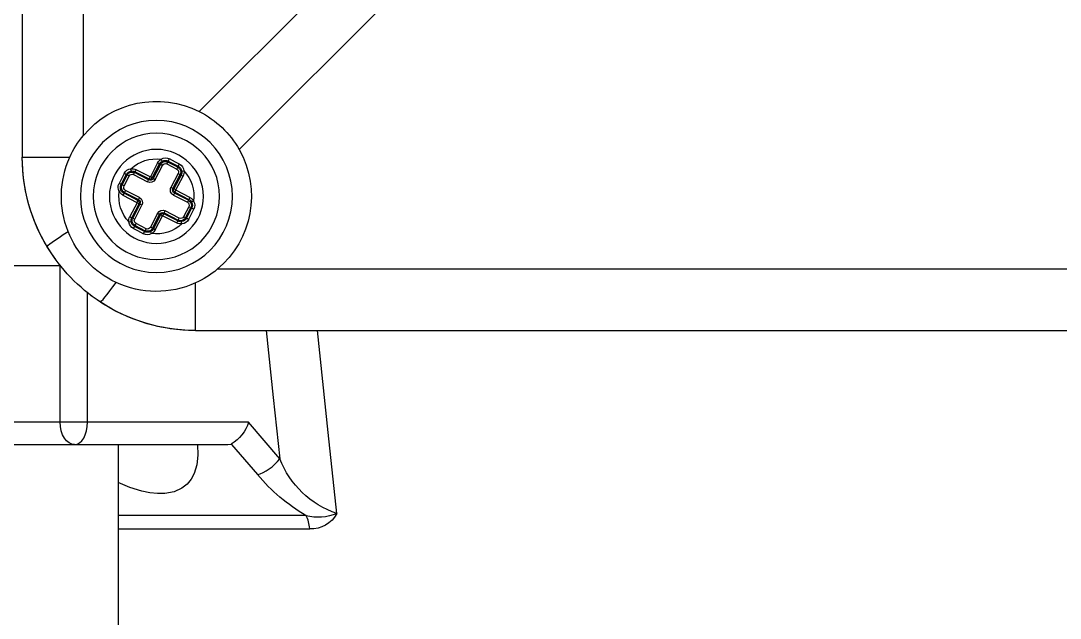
# Model space of a CAD drawing. Header units: millimetres. Extents: x -294625 to 2136527, y -251383 to 128331.
# Drawn here: x 1087776.65 to 1087823.08, y -78189.73 to -78163.05 of the extents above; entities that cross this region are included whole.
import ezdxf

# ---------------------------------------------------------------- set-up
doc = ezdxf.new("R2010")
doc.units = ezdxf.units.MM

# ---------------------------------------------------------------- blocks, each defined once
blk = doc.blocks.new('MB bom')
at = {"color": 8, "linetype": 'Continuous'}
for p, q in [((-199022.75, 638604.291), (-199022.75, 638721.161)), ((-199022.75, 638604.291), (-199022.75, 638694.727)), ((-199020.012, 638672.816), (-199020.011, 638605.266)), ((-199014.661, 638606.242), (-199007.62, 638613.284)), ((-199005.877, 638611.54), (-199012.957, 638604.46)), ((-199030.929, 638610.612), (-199027.304, 638610.228)), ((-199027.304, 638610.228), (-199022.75, 638609.746)), ((-199031.612, 638600.825), (-199031.612, 638609.4)), ((-199031.612, 638609.4), (-199031.531, 638609.393)), ((-199031.531, 638609.393), (-199031.45, 638609.381)), ((-199031.45, 638609.381), (-199031.372, 638609.365)), ((-199031.372, 638609.365), (-199031.296, 638609.345)), ((-199031.296, 638609.345), (-199031.223, 638609.322)), ((-199031.223, 638609.322), (-199031.154, 638609.296)), ((-199031.154, 638609.296), (-199031.088, 638609.266)), ((-199031.088, 638609.266), (-199031.027, 638609.233)), ((-199031.027, 638609.233), (-199031.027, 638600.825)), ((-199028.837, 638607.716), (-199028.725, 638607.843)), ((-199028.725, 638607.843), (-199028.606, 638607.96)), ((-199028.606, 638607.96), (-199028.484, 638608.064)), ((-199025.742, 638607.769), (-199028.484, 638608.064)), ((-199028.484, 638608.064), (-199026.851, 638606.663)), ((-199029.1, 638607.311), (-199029.027, 638607.446)), ((-199029.027, 638607.446), (-199028.938, 638607.582)), ((-199028.938, 638607.582), (-199028.837, 638607.716)), ((-199022.75, 638607.448), (-199025.742, 638607.769)), ((-199029.191, 638607.06), (-199029.155, 638607.181)), ((-199027.851, 638605.905), (-199029.191, 638607.06)), ((-199029.155, 638607.181), (-199029.1, 638607.311)), ((-199026.851, 638606.663), (-199026.851, 638599.458)), ((-199027.829, 638605.887), (-199027.851, 638605.905)), ((-199027.851, 638605.735), (-199027.829, 638605.887)), ((-199027.851, 638598.884), (-199027.851, 638605.735)), ((-199029.395, 638604.09), (-199029.614, 638603.911)), ((-199029.145, 638604.226), (-199029.395, 638604.09)), ((-199028.751, 638604.348), (-199029.145, 638604.226)), ((-199028.315, 638604.398), (-199028.751, 638604.348)), ((-199027.851, 638604.383), (-199028.315, 638604.398)), ((-199022.75, 638604.291), (-199020.623, 638604.291)), ((-199017.776, 638603.985), (-199017.597, 638604.075)), ((-199017.28, 638604.118), (-199017.725, 638603.889)), ((-199017.704, 638603.849), (-199017.26, 638604.078)), ((-199017.597, 638604.075), (-199017.329, 638604.215)), ((-199017.329, 638604.215), (-199017.32, 638604.197)), ((-199017.32, 638604.197), (-199017.311, 638604.18)), ((-199017.311, 638604.18), (-199017.303, 638604.164)), ((-199017.303, 638604.164), (-199017.296, 638604.15)), ((-199017.296, 638604.15), (-199017.289, 638604.137)), ((-199017.289, 638604.137), (-199017.285, 638604.128)), ((-199017.285, 638604.128), (-199017.282, 638604.121)), ((-199017.282, 638604.121), (-199017.28, 638604.118)), ((-199017.26, 638604.078), (-199017.28, 638604.118)), ((-199017.26, 638604.078), (-199017.214, 638603.989)), ((-199016.966, 638604.206), (-199017.012, 638604.117)), ((-199029.794, 638603.686), (-199029.957, 638603.334)), ((-199029.614, 638603.911), (-199029.794, 638603.686)), ((-199017.978, 638603.686), (-199017.88, 638603.671)), ((-199017.776, 638603.985), (-199017.767, 638603.967)), ((-199017.767, 638603.967), (-199017.758, 638603.95)), ((-199017.758, 638603.95), (-199017.749, 638603.934)), ((-199017.749, 638603.934), (-199017.742, 638603.92)), ((-199017.742, 638603.92), (-199017.735, 638603.908)), ((-199017.735, 638603.908), (-199017.73, 638603.898)), ((-199017.73, 638603.898), (-199017.726, 638603.892)), ((-199017.726, 638603.892), (-199017.725, 638603.889)), ((-199017.704, 638603.849), (-199017.725, 638603.889)), ((-199017.704, 638603.849), (-199017.658, 638603.76)), ((-199017.214, 638603.989), (-199017.658, 638603.76)), ((-199016.927, 638603.972), (-199017.016, 638603.926)), ((-199016.694, 638603.302), (-199017.016, 638603.926)), ((-199016.927, 638603.972), (-199016.887, 638603.992)), ((-199016.927, 638603.972), (-199016.606, 638603.348)), ((-199016.798, 638604.038), (-199016.887, 638603.992)), ((-199016.565, 638603.368), (-199016.887, 638603.992)), ((-199016.798, 638604.038), (-199016.477, 638603.414)), ((-199016.465, 638603.41), (-199015.842, 638603.732)), ((-199015.796, 638603.643), (-199016.42, 638603.322)), ((-199016.399, 638603.282), (-199015.775, 638603.603)), ((-199015.796, 638603.643), (-199015.842, 638603.732)), ((-199015.775, 638603.603), (-199015.796, 638603.643)), ((-199015.729, 638603.515), (-199015.775, 638603.603)), ((-199015.623, 638603.673), (-199015.61, 638603.772)), ((-199029.957, 638603.334), (-199030.038, 638602.912)), ((-199017.939, 638603.45), (-199017.85, 638603.496)), ((-199017.617, 638602.826), (-199017.939, 638603.45)), ((-199017.81, 638603.516), (-199017.85, 638603.496)), ((-199017.85, 638603.496), (-199017.529, 638602.872)), ((-199017.81, 638603.516), (-199017.722, 638603.562)), ((-199017.489, 638602.892), (-199017.81, 638603.516)), ((-199017.722, 638603.562), (-199017.4, 638602.938)), ((-199016.606, 638603.348), (-199016.694, 638603.302)), ((-199016.606, 638603.348), (-199016.565, 638603.368)), ((-199016.477, 638603.414), (-199016.565, 638603.368)), ((-199016.465, 638603.41), (-199016.42, 638603.322)), ((-199016.399, 638603.282), (-199016.42, 638603.322)), ((-199016.399, 638603.282), (-199016.353, 638603.193)), ((-199015.729, 638603.515), (-199016.353, 638603.193)), ((-199015.531, 638603.451), (-199015.443, 638603.497)), ((-199015.302, 638603.007), (-199015.531, 638603.451)), ((-199015.443, 638603.497), (-199015.403, 638603.518)), ((-199015.443, 638603.497), (-199015.214, 638603.053)), ((-199015.403, 638603.518), (-199015.4, 638603.519)), ((-199015.174, 638603.073), (-199015.403, 638603.518)), ((-199015.4, 638603.519), (-199015.393, 638603.523)), ((-199015.393, 638603.523), (-199015.384, 638603.528)), ((-199015.384, 638603.528), (-199015.372, 638603.535)), ((-199015.372, 638603.535), (-199015.357, 638603.542)), ((-199015.357, 638603.542), (-199015.341, 638603.551)), ((-199015.341, 638603.551), (-199015.324, 638603.56)), ((-199015.324, 638603.56), (-199015.307, 638603.569)), ((-199015.307, 638603.569), (-199015.216, 638603.39)), ((-199015.216, 638603.39), (-199015.076, 638603.122)), ((-199030.038, 638602.912), (-199030.043, 638602.594)), ((-199018.245, 638602.493), (-199017.621, 638602.815)), ((-199017.575, 638602.726), (-199018.199, 638602.404)), ((-199018.179, 638602.364), (-199017.555, 638602.686)), ((-199017.621, 638602.815), (-199017.575, 638602.726)), ((-199017.617, 638602.826), (-199017.529, 638602.872)), ((-199017.555, 638602.686), (-199017.575, 638602.726)), ((-199017.555, 638602.686), (-199017.509, 638602.597)), ((-199017.489, 638602.892), (-199017.529, 638602.872)), ((-199017.489, 638602.892), (-199017.4, 638602.938)), ((-199015.989, 638602.487), (-199015.366, 638602.809)), ((-199015.32, 638602.72), (-199015.944, 638602.399)), ((-199015.923, 638602.358), (-199015.299, 638602.68)), ((-199015.366, 638602.809), (-199015.32, 638602.72)), ((-199015.32, 638602.72), (-199015.299, 638602.68)), ((-199015.302, 638603.007), (-199015.214, 638603.053)), ((-199015.299, 638602.68), (-199015.254, 638602.591)), ((-199015.214, 638603.053), (-199015.174, 638603.073)), ((-199015.175, 638602.803), (-199015.087, 638602.757)), ((-199015.174, 638603.073), (-199015.17, 638603.075)), ((-199015.17, 638603.075), (-199015.164, 638603.078)), ((-199015.164, 638603.078), (-199015.154, 638603.082)), ((-199015.154, 638603.082), (-199015.142, 638603.089)), ((-199015.142, 638603.089), (-199015.127, 638603.096)), ((-199015.127, 638603.096), (-199015.111, 638603.104)), ((-199015.111, 638603.104), (-199015.094, 638603.113)), ((-199015.094, 638603.113), (-199015.076, 638603.122)), ((-199030.043, 638602.594), (-199030.008, 638602.252)), ((-199030.008, 638602.252), (-199029.935, 638601.892)), ((-199018.415, 638602.322), (-199018.326, 638602.277)), ((-199018.245, 638602.493), (-199018.199, 638602.404)), ((-199018.179, 638602.364), (-199018.199, 638602.404)), ((-199018.179, 638602.364), (-199018.133, 638602.276)), ((-199017.509, 638602.597), (-199018.133, 638602.276)), ((-199016.01, 638602.192), (-199015.97, 638602.213)), ((-199015.989, 638602.487), (-199015.944, 638602.399)), ((-199015.97, 638602.213), (-199015.881, 638602.258)), ((-199015.648, 638601.589), (-199015.97, 638602.213)), ((-199015.944, 638602.399), (-199015.923, 638602.358)), ((-199015.923, 638602.358), (-199015.877, 638602.27)), ((-199015.881, 638602.258), (-199015.559, 638601.635)), ((-199015.254, 638602.591), (-199015.877, 638602.27)), ((-199029.935, 638601.892), (-199029.766, 638601.351)), ((-199018.422, 638601.963), (-199018.404, 638601.972)), ((-199018.282, 638601.695), (-199018.422, 638601.963)), ((-199018.404, 638601.972), (-199018.387, 638601.98)), ((-199018.387, 638601.98), (-199018.371, 638601.989)), ((-199018.371, 638601.989), (-199018.357, 638601.996)), ((-199018.357, 638601.996), (-199018.344, 638602.002)), ((-199018.344, 638602.002), (-199018.335, 638602.007)), ((-199018.335, 638602.007), (-199018.328, 638602.01)), ((-199018.328, 638602.01), (-199018.325, 638602.011)), ((-199018.285, 638602.032), (-199018.325, 638602.011)), ((-199018.325, 638602.011), (-199018.096, 638601.567)), ((-199018.285, 638602.032), (-199018.196, 638602.077)), ((-199018.056, 638601.587), (-199018.285, 638602.032)), ((-199018.196, 638602.077), (-199017.967, 638601.633)), ((-199017.769, 638601.57), (-199017.145, 638601.891)), ((-199017.099, 638601.803), (-199017.723, 638601.481)), ((-199017.703, 638601.441), (-199017.079, 638601.763)), ((-199017.145, 638601.891), (-199017.099, 638601.803)), ((-199017.099, 638601.803), (-199017.079, 638601.763)), ((-199017.079, 638601.763), (-199017.033, 638601.674)), ((-199016.893, 638601.737), (-199016.933, 638601.716)), ((-199016.804, 638601.783), (-199016.893, 638601.737)), ((-199016.571, 638601.113), (-199016.893, 638601.737)), ((-199016.804, 638601.783), (-199016.483, 638601.159)), ((-199016.098, 638602.146), (-199016.01, 638602.192)), ((-199015.777, 638601.523), (-199016.098, 638602.146)), ((-199016.01, 638602.192), (-199015.688, 638601.568)), ((-199029.766, 638601.351), (-199029.547, 638600.825)), ((-199018.191, 638601.516), (-199018.282, 638601.695)), ((-199018.191, 638601.516), (-199018.174, 638601.525)), ((-199018.174, 638601.525), (-199018.157, 638601.534)), ((-199018.157, 638601.534), (-199018.141, 638601.542)), ((-199018.141, 638601.542), (-199018.127, 638601.55)), ((-199018.127, 638601.55), (-199018.115, 638601.556)), ((-199018.115, 638601.556), (-199018.105, 638601.561)), ((-199018.105, 638601.561), (-199018.099, 638601.565)), ((-199018.099, 638601.565), (-199018.096, 638601.567)), ((-199018.056, 638601.587), (-199018.096, 638601.567)), ((-199018.056, 638601.587), (-199017.967, 638601.633)), ((-199017.895, 638601.313), (-199017.88, 638601.412)), ((-199017.723, 638601.481), (-199017.769, 638601.57)), ((-199017.723, 638601.481), (-199017.703, 638601.441)), ((-199017.657, 638601.352), (-199017.703, 638601.441)), ((-199017.033, 638601.674), (-199017.657, 638601.352)), ((-199016.933, 638601.716), (-199017.022, 638601.67)), ((-199016.7, 638601.047), (-199017.022, 638601.67)), ((-199016.933, 638601.716), (-199016.611, 638601.092)), ((-199016.284, 638601.095), (-199015.84, 638601.324)), ((-199015.84, 638601.324), (-199015.794, 638601.236)), ((-199015.777, 638601.523), (-199015.688, 638601.568)), ((-199015.688, 638601.568), (-199015.648, 638601.589)), ((-199015.648, 638601.589), (-199015.559, 638601.635)), ((-199015.618, 638601.415), (-199015.52, 638601.401)), ((-199027.851, 638600.825), (-199036.407, 638600.825)), ((-199016.611, 638601.092), (-199016.7, 638601.047)), ((-199016.571, 638601.113), (-199016.611, 638601.092)), ((-199016.483, 638601.159), (-199016.571, 638601.113)), ((-199016.485, 638600.966), (-199016.531, 638600.878)), ((-199016.284, 638601.095), (-199016.239, 638601.007)), ((-199015.794, 638601.236), (-199016.239, 638601.007)), ((-199016.239, 638601.007), (-199016.218, 638600.967)), ((-199016.218, 638600.967), (-199015.774, 638601.196)), ((-199016.218, 638600.967), (-199016.217, 638600.963)), ((-199016.217, 638600.963), (-199016.214, 638600.957)), ((-199016.214, 638600.957), (-199016.209, 638600.947)), ((-199016.209, 638600.947), (-199016.203, 638600.935)), ((-199016.203, 638600.935), (-199016.195, 638600.92)), ((-199016.195, 638600.92), (-199016.187, 638600.904)), ((-199016.187, 638600.904), (-199016.179, 638600.887)), ((-199016.179, 638600.887), (-199016.17, 638600.87)), ((-199015.901, 638601.01), (-199016.17, 638600.87)), ((-199015.723, 638601.1), (-199015.901, 638601.01)), ((-199015.794, 638601.236), (-199015.774, 638601.196)), ((-199015.774, 638601.196), (-199015.772, 638601.193)), ((-199015.772, 638601.193), (-199015.768, 638601.186)), ((-199015.768, 638601.186), (-199015.763, 638601.177)), ((-199015.763, 638601.177), (-199015.757, 638601.165)), ((-199015.757, 638601.165), (-199015.749, 638601.15)), ((-199015.749, 638601.15), (-199015.741, 638601.134)), ((-199015.741, 638601.134), (-199015.732, 638601.117)), ((-199015.732, 638601.117), (-199015.723, 638601.1)), ((-199021.132, 638600.34), (-199020.978, 638600.457)), ((-199020.978, 638600.457), (-199020.799, 638600.589)), ((-199020.799, 638600.589), (-199020.597, 638600.735)), ((-199021.47, 638600.025), (-199021.463, 638600.049)), ((-199021.463, 638600.049), (-199021.425, 638600.093)), ((-199021.425, 638600.093), (-199021.357, 638600.156)), ((-199021.357, 638600.156), (-199021.259, 638600.239)), ((-199021.259, 638600.239), (-199021.132, 638600.34)), ((-199027.406, 638599.361), (-199027.233, 638599.414)), ((-199027.233, 638599.414), (-199027.046, 638599.447)), ((-199027.046, 638599.447), (-199026.851, 638599.458)), ((-199026.851, 638599.458), (-199021.058, 638599.458)), ((-199026.851, 638599.458), (-199026.851, 638598.235)), ((-199027.851, 638598.884), (-199027.832, 638598.996)), ((-199027.832, 638598.996), (-199027.775, 638599.104)), ((-199027.775, 638599.104), (-199027.682, 638599.203)), ((-199027.682, 638599.203), (-199027.558, 638599.29)), ((-199027.558, 638599.29), (-199027.406, 638599.361)), ((-199014.025, 638599.28), (-198925.176, 638599.28)), ((-199027.851, 638598.884), (-199027.832, 638598.758)), ((-199027.851, 638592.31), (-199027.851, 638598.884)), ((-199027.832, 638598.758), (-199027.775, 638598.636)), ((-199027.775, 638598.636), (-199027.682, 638598.523)), ((-199027.682, 638598.523), (-199027.558, 638598.425)), ((-199018.457, 638598.376), (-199018.315, 638598.59)), ((-199015, 638596.541), (-199015, 638598.668)), ((-199027.558, 638598.425), (-199027.406, 638598.344)), ((-199027.406, 638598.344), (-199027.233, 638598.284)), ((-199027.233, 638598.284), (-199027.046, 638598.247)), ((-199027.046, 638598.247), (-199026.851, 638598.235)), ((-199026.851, 638598.235), (-199026.851, 638591.55)), ((-199026.851, 638598.235), (-199019.851, 638598.235)), ((-199019.851, 638598.247), (-199019.851, 638598.235)), ((-199019.851, 638598.235), (-199019.851, 638591.55)), ((-199018.796, 638597.886), (-199018.698, 638598.021)), ((-199018.698, 638598.021), (-199018.585, 638598.186)), ((-199018.585, 638598.186), (-199018.457, 638598.376)), ((-199019.004, 638597.656), (-199018.981, 638597.664)), ((-199018.981, 638597.664), (-199018.938, 638597.706)), ((-199018.938, 638597.706), (-199018.876, 638597.78)), ((-199018.876, 638597.78), (-199018.796, 638597.886)), ((-198924.2, 638596.542), (-199015, 638596.541))]:
    blk.add_line(p, q, dxfattribs=at)
for radius in [3.4, 2.823, 2.101]:
    blk.add_circle((-199016.751, 638602.541), radius, dxfattribs=at)
for centre, radius, start, end in [((-199030.333, 638609.478), 1.282, 117.7053, 183.4506), ((-199028.973, 638609.78), 2.126, 156.9407, 194.908), ((-199027, 638611.934), 4.145, 198.5957, 249.0193), ((-199023.771, 638613.502), 8.419, 210.4671, 229.9201), ((-199026.362, 638605.043), 1.693, 106.7804, 150.0784), ((-199016.75, 638602.541), 4.25, 60.5589, 140.1217), ((-199016.75, 638602.541), 4.25, 26.8321, 60.5589), ((-199016.75, 638602.541), 4.25, 140.1217, 155.693), ((-199015.001, 638604.291), 7.749, 180, 216.9818), ((-199015, 638604.291), 7.749, 180, 213.3996), ((-199016.75, 638602.541), 4.25, 155.693, 205.1479), ((-199017.155, 638603.886), 0.372, 59.3273, 117.7865), ((-199017.146, 638603.857), 0.293, 62.6842, 117.2134), ((-199017.147, 638603.858), 0.247, 27.273, 117.273), ((-199017.147, 638603.858), 0.292, 27.273, 62.4973), ((-199016.751, 638602.541), 1.678, 47.1675, 97.3498), ((-199017.147, 638603.858), 0.392, 27.273, 62.4973), ((-199016.75, 638602.541), 4.25, 309.879, 26.8321), ((-199016.751, 638602.541), 1.678, 137.0036, 187.5153), ((-199017.591, 638603.629), 0.392, 171.7053, 207.273), ((-199017.61, 638603.654), 0.37, 116.5906, 175.0431), ((-199017.591, 638603.629), 0.292, 171.7053, 207.273), ((-199017.591, 638603.629), 0.292, 117.2413, 171.6104), ((-199017.591, 638603.629), 0.247, 117.273, 207.273), ((-199017.591, 638603.629), 0.147, 117.273, 207.273), ((-199017.147, 638603.858), 0.147, 27.273, 117.273), ((-199015.662, 638603.384), 0.392, 82.3505, 117.273), ((-199015.662, 638603.384), 0.292, 82.3505, 117.273), ((-199015.662, 638603.384), 0.247, 27.273, 117.273), ((-199015.663, 638603.384), 0.292, 27.242, 82.2498), ((-199015.638, 638603.403), 0.37, 26.5956, 85.7177), ((-199016.469, 638603.418), 0.253, 207.273, 297.273), ((-199016.469, 638603.418), 0.153, 207.273, 297.273), ((-199016.469, 638603.418), 0.108, 207.273, 297.273), ((-199016.469, 638603.418), 0.00837, 207.273, 297.273), ((-199015.662, 638603.384), 0.147, 27.273, 117.273), ((-199017.625, 638602.822), 0.00837, 297.273, 27.273), ((-199017.625, 638602.822), 0.108, 297.273, 27.273), ((-199017.625, 638602.822), 0.153, 297.273, 27.273), ((-199017.625, 638602.822), 0.253, 297.273, 27.273), ((-199016.751, 638602.541), 1.678, 317.1962, 7.3784), ((-199015.433, 638602.94), 0.147, 297.273, 27.273), ((-199015.433, 638602.94), 0.247, 297.273, 27.273), ((-199015.433, 638602.94), 0.292, 297.273, 332.1955), ((-199015.433, 638602.94), 0.392, 297.273, 332.1955), ((-199015.434, 638602.939), 0.293, 332.386, 27.2142), ((-199015.406, 638602.948), 0.372, 329.0063, 27.7724), ((-199018.093, 638602.136), 0.372, 150.0097, 207.7897), ((-199018.065, 638602.145), 0.392, 117.273, 153.1481), ((-199018.064, 638602.145), 0.293, 153.3295, 207.2139), ((-199018.065, 638602.145), 0.292, 117.273, 153.1481), ((-199018.065, 638602.145), 0.247, 117.273, 207.273), ((-199018.065, 638602.145), 0.147, 117.273, 207.273), ((-199015.874, 638602.262), 0.253, 117.273, 207.273), ((-199015.874, 638602.262), 0.153, 117.273, 207.273), ((-199015.874, 638602.262), 0.108, 117.273, 207.273), ((-199015.874, 638602.262), 0.00837, 117.273, 207.273), ((-199017.029, 638601.667), 0.253, 27.273, 117.273), ((-199017.029, 638601.667), 0.153, 27.273, 117.273), ((-199017.029, 638601.667), 0.108, 27.273, 117.273), ((-199017.861, 638601.681), 0.37, 206.5772, 264.7153), ((-199017.836, 638601.701), 0.292, 207.2424, 261.3061), ((-199017.836, 638601.7), 0.247, 207.273, 297.273), ((-199017.836, 638601.7), 0.147, 207.273, 297.273), ((-199017.836, 638601.7), 0.392, 261.3979, 297.273), ((-199016.751, 638602.541), 1.678, 227.0307, 277.5424), ((-199017.836, 638601.7), 0.292, 261.3979, 297.273), ((-199017.029, 638601.667), 0.00837, 27.273, 117.273), ((-199015.907, 638601.455), 0.147, 297.273, 27.273), ((-199015.907, 638601.455), 0.247, 297.273, 27.273), ((-199015.908, 638601.456), 0.292, 297.2432, 351.9511), ((-199015.888, 638601.431), 0.37, 296.582, 355.3963), ((-199015.907, 638601.455), 0.292, 352.0487, 27.273), ((-199015.907, 638601.455), 0.392, 352.0487, 27.273), ((-199016.352, 638601.226), 0.392, 207.273, 242.8407), ((-199016.352, 638601.226), 0.292, 207.273, 242.8407), ((-199016.352, 638601.226), 0.247, 207.273, 297.273), ((-199016.343, 638601.199), 0.372, 239.6827, 297.7756), ((-199016.352, 638601.227), 0.293, 243.0258, 297.2145), ((-199016.352, 638601.226), 0.147, 207.273, 297.273), ((-199016.75, 638602.541), 4.25, 205.1479, 248.3842), ((-199015, 638604.291), 7.749, 213.3996, 238.8923), ((-199016.75, 638602.541), 4.25, 294.3077, 309.879), ((-199016.75, 638602.541), 4.25, 248.3842, 294.3077), ((-199015.001, 638604.291), 7.749, 233.8227, 270), ((-199015, 638604.291), 7.749, 238.8923, 270.0003)]:
    blk.add_arc(centre, radius, start, end, dxfattribs=at)
blk = doc.blocks.new('PMBCB')
h = blk.add_hatch()
h.set_pattern_fill('BTCT2', color=8, scale=30, pattern_type=2)
h.set_pattern_definition([(50, (-27194.2, -11189.96), (215.17805, -18.8256), [22.5, -247.5]), (355, (-27194.2, -11189.96), (-41.6254, 225.6576), [18, -198]), (100.4514, (-27176.26, -11191.53), (173.5528, 206.8319), [19.122, -210.3426]), (46.1842, (-27194.2, -11129.96), (320.1723, -49.6557), [33.75, -371.25]), (96.6356, (-27167.5, -11134.1), (280.3988, 292.2354), [28.683, -315.514]), (351.1842, (-27194.2, -11129.96), (280.3986, 292.2356), [27, -297]), (21, (-27164.2, -11144.96), (179.0721, -120.7857), [22.5, -247.5]), (326, (-27164.2, -11144.96), (72.9946, 217.545), [18, -198]), (71.4514, (-27149.27, -11155.03), (252.0668, 96.7591), [19.122, -210.3426]), (37.5, (-27194.194, -11189.96), (3.64796, 99.86816), [0, -195.6, 0, -201, 0, -198.75]), (7.5, (-27194.19, -11189.96), (78.92086, 118.3235), [0, -114.6, 0, -191.1, 0, -75.75]), (327.5, (-27261.094, -11189.96), (160.14673, -6.76646), [0, -75, 0, -234, 0, -310.5]), (317.5, (-27291.1, -11189.96), (174.95585, 30.0315), [0, -97.5, 0, -155.4, 0, -220.5]), (45, (-27194.19, -11189.96), (-63.6396, 63.6396), []), (45, (-27194.19, -11168.96), (-63.6396, 63.6396), [])])
h.paths.add_polyline_path([(6600, 2700), (-2900, 2700), (-2900, -200), (6600, -200)])
h.paths.add_polyline_path([(5000, 2500), (5000, 0), (0, 0), (0, 2500)], flags=16)
h.paths.add_polyline_path([(5200, 2500), (6400, 2500), (6400, 0), (5200, 0)], flags=16)
h.paths.add_polyline_path([(-200, 2500), (-200, 0), (-2700, 0), (-2700, 2500)], flags=16)
h.paths.add_polyline_path([(5350.968, 389.341), (6075.73, 389.341), (6075.73, 539.341), (5350.968, 539.341)], flags=0)
h.paths.add_polyline_path([(5451.738, 547.351), (5986.024, 547.351), (5986.024, 775.923), (5451.738, 775.923)], flags=0)
h.paths.add_polyline_path([(4155.052, 389.341), (4879.814, 389.341), (4879.814, 539.341), (4155.052, 539.341)], flags=0)
h.paths.add_polyline_path([(4255.822, 547.351), (4790.108, 547.351), (4790.108, 775.923), (4255.822, 775.923)], flags=0)
h.paths.add_polyline_path([(-1032.124, 389.341), (-307.362, 389.341), (-307.362, 539.341), (-1032.124, 539.341)], flags=0)
h.paths.add_polyline_path([(-931.354, 547.351), (-397.069, 547.351), (-397.069, 775.923), (-931.354, 775.923)], flags=0)
at = {"color": 8, "xscale": -0.998699011935332, "yscale": 0.998699011935332, "zscale": 0.998699011935332, "rotation": 270}
blk.add_blockref('MB bom', (-637462.743, 200790.955), dxfattribs=at)

msp = doc.modelspace()

# ---------------------------------------------------------------- block references
msp.add_blockref('PMBCB', (1087473.725, -80204.012))

doc.saveas('drawing.dxf')
